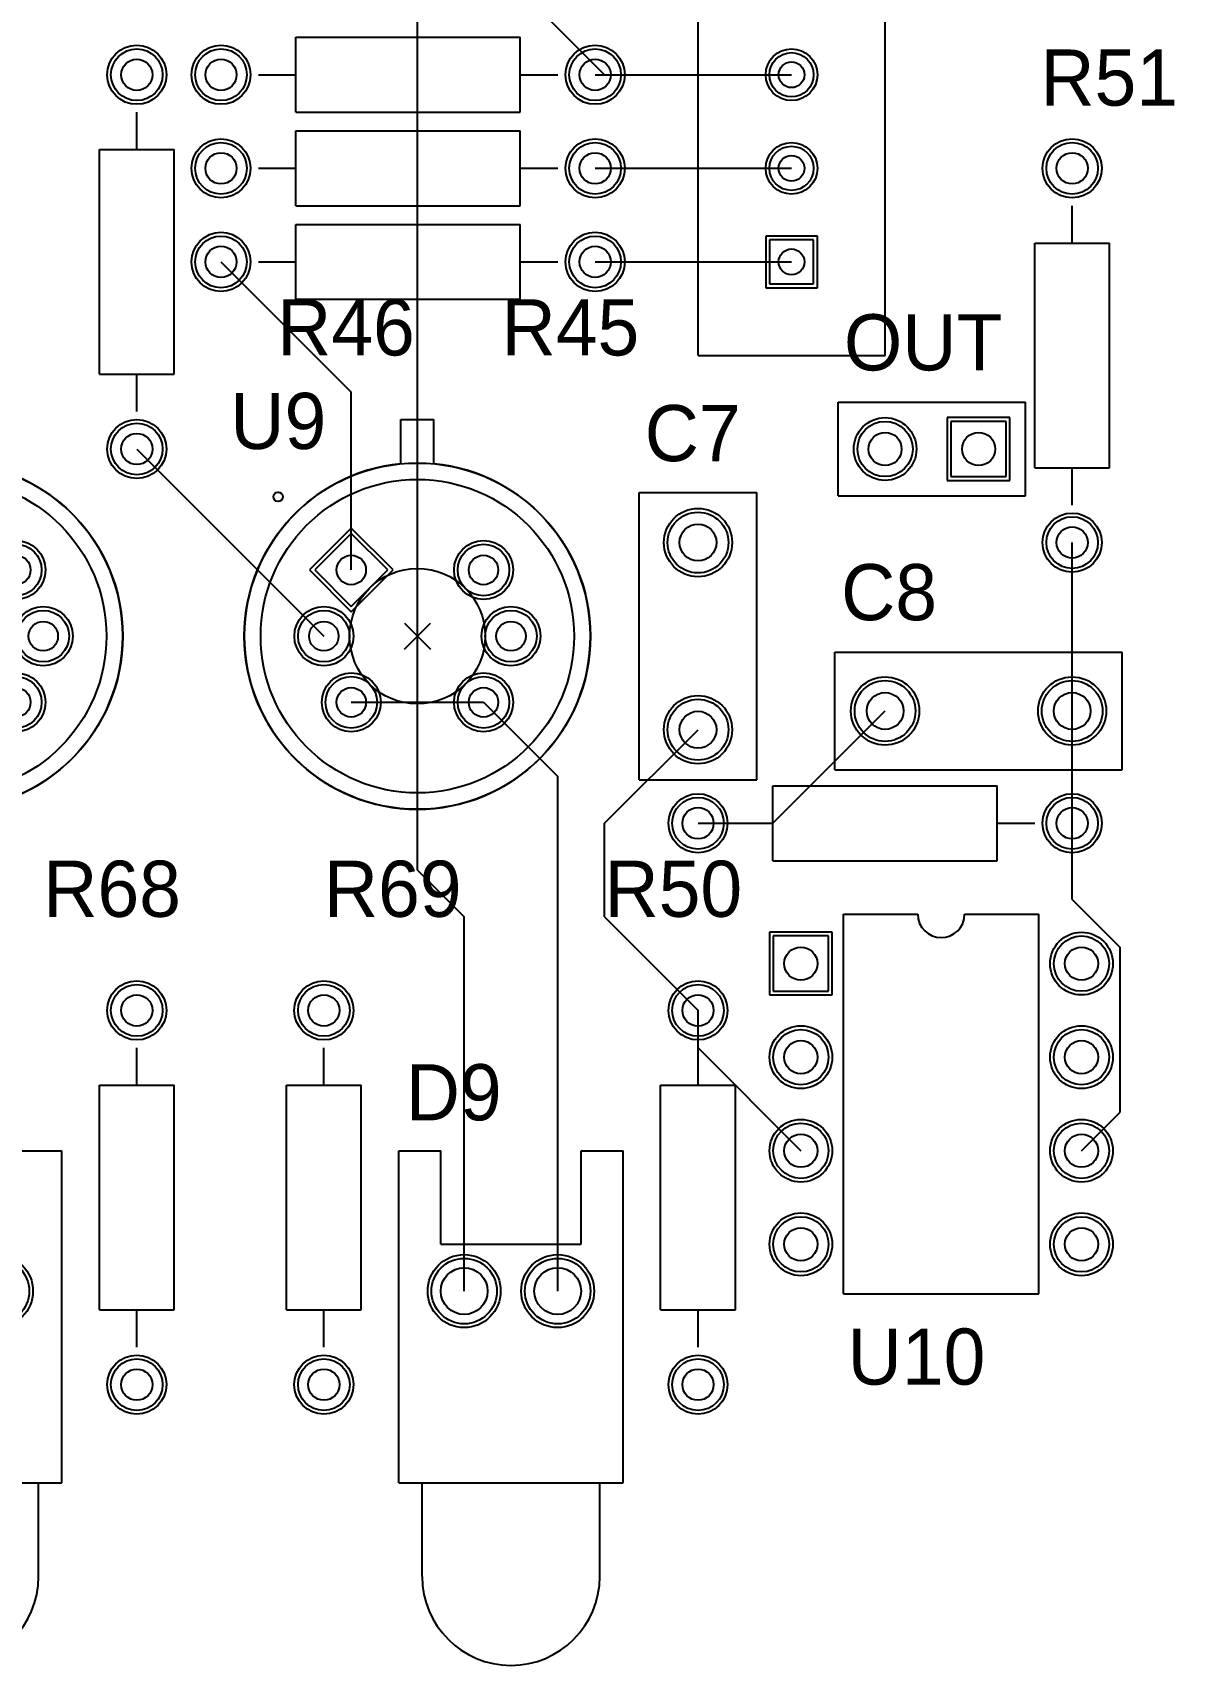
# Model space of a CAD drawing. Extents: x 0.2 to 21.7, y 0.2 to 7.8.
# Drawn here: x 7.589 to 8.809, y 2.1 to 3.845 of the extents above; entities that cross this region are included whole.
import ezdxf

# ---------------------------------------------------------------- set-up
doc = ezdxf.new("R2010")
doc.units = 0
doc.layers.get('0').update_dxf_attribs({"linetype": 'CONTINUOUS'})
for name, color, linetype in [('BOTTOMLAYER', 5, 'CONTINUOUS'), ('BOTTOMSOLDER', 6, 'CONTINUOUS'), ('MECHANICAL13', 56, 'CONTINUOUS'), ('MECHANICAL15', 56, 'CONTINUOUS'), ('MULTILAYER', 9, 'CONTINUOUS'), ('PADHOLE', 156, 'CONTINUOUS'), ('TOPLAYER', 1, 'CONTINUOUS'), ('TOPOVERLAY', 2, 'CONTINUOUS'), ('TOPSOLDER', 216, 'CONTINUOUS')]:
    doc.layers.add(name, color=color, linetype=linetype)

# ---------------------------------------------------------------- blocks, each defined once
blk = doc.blocks.new('VP45_3_2_9')
at = {"layer": 'BOTTOMLAYER'}
for centre in [(-0.1, 0), (0.1, 0)]:
    blk.add_circle(centre, 0.03248, dxfattribs=at)
at = {"layer": 'BOTTOMSOLDER'}
for centre in [(-0.1, 0), (0.1, 0)]:
    blk.add_circle(centre, 0.03648, dxfattribs=at)
at = {"layer": 'MULTILAYER'}
for centre in [(-0.1, 0), (0.1, 0)]:
    blk.add_circle(centre, 0.03248, dxfattribs=at)
at = {"layer": 'PADHOLE'}
for centre in [(-0.1, 0), (0.1, 0)]:
    blk.add_circle(centre, 0.019685, dxfattribs=at)
at = {"layer": 'TOPLAYER'}
for centre in [(-0.1, 0), (0.1, 0)]:
    blk.add_circle(centre, 0.03248, dxfattribs=at)
at = {"layer": 'TOPOVERLAY'}
for p, q in [((-0.153543, -0.062992), (-0.153543, 0.062992)), ((0.153543, 0.062992), (-0.153543, 0.062992)), ((0.153543, -0.062992), (0.153543, 0.062992)), ((0.153543, -0.062992), (-0.153543, -0.062992))]:
    blk.add_line(p, q, dxfattribs=at)
at = {"layer": 'TOPSOLDER'}
for centre in [(-0.1, 0), (0.1, 0)]:
    blk.add_circle(centre, 0.03648, dxfattribs=at)
blk = doc.blocks.new('VP45_3_2_10')
at = {"layer": 'BOTTOMLAYER'}
for centre in [(-0.1, 0), (0.1, 0)]:
    blk.add_circle(centre, 0.03248, dxfattribs=at)
at = {"layer": 'BOTTOMSOLDER'}
for centre in [(-0.1, 0), (0.1, 0)]:
    blk.add_circle(centre, 0.03648, dxfattribs=at)
at = {"layer": 'MULTILAYER'}
for centre in [(-0.1, 0), (0.1, 0)]:
    blk.add_circle(centre, 0.03248, dxfattribs=at)
at = {"layer": 'PADHOLE'}
for centre in [(-0.1, 0), (0.1, 0)]:
    blk.add_circle(centre, 0.019685, dxfattribs=at)
at = {"layer": 'TOPLAYER'}
for centre in [(-0.1, 0), (0.1, 0)]:
    blk.add_circle(centre, 0.03248, dxfattribs=at)
at = {"layer": 'TOPOVERLAY'}
for p, q in [((-0.153543, 0.062992), (-0.153543, -0.062992)), ((0.153543, 0.062992), (-0.153543, 0.062992)), ((0.153543, 0.062992), (0.153543, -0.062992)), ((0.153543, -0.062992), (-0.153543, -0.062992))]:
    blk.add_line(p, q, dxfattribs=at)
at = {"layer": 'TOPSOLDER'}
for centre in [(-0.1, 0), (0.1, 0)]:
    blk.add_circle(centre, 0.03648, dxfattribs=at)
blk = doc.blocks.new('LED_0_23')
at = {"layer": 'BOTTOMLAYER'}
for centre in [(-0.05, 0), (0.05, 0)]:
    blk.add_circle(centre, 0.035, dxfattribs=at)
at = {"layer": 'BOTTOMSOLDER'}
for centre in [(-0.05, 0), (0.05, 0)]:
    blk.add_circle(centre, 0.039, dxfattribs=at)
at = {"layer": 'MULTILAYER'}
for centre in [(-0.05, 0), (0.05, 0)]:
    blk.add_circle(centre, 0.035, dxfattribs=at)
at = {"layer": 'PADHOLE'}
for centre in [(-0.05, 0), (0.05, 0)]:
    blk.add_circle(centre, 0.025, dxfattribs=at)
at = {"layer": 'TOPLAYER'}
for centre in [(-0.05, 0), (0.05, 0)]:
    blk.add_circle(centre, 0.035, dxfattribs=at)
at = {"layer": 'TOPOVERLAY'}
for p, q in [((-0.12, 0.15), (-0.075, 0.15)), ((-0.12, -0.205), (-0.12, 0.15)), ((-0.075, 0.05), (-0.075, 0.15)), ((0.075, 0.15), (0.12, 0.15)), ((0.075, 0.05), (0.075, 0.15)), ((0.12, -0.205), (0.12, 0.15)), ((-0.075, 0.05), (0.075, 0.05)), ((-0.12, -0.205), (0.12, -0.205)), ((-0.095, -0.305), (-0.095, -0.205)), ((0.095, -0.305), (0.095, -0.205))]:
    blk.add_line(p, q, dxfattribs=at)
blk.add_arc((0, -0.305), 0.095, 180, 360, dxfattribs=at)
at = {"layer": 'TOPSOLDER'}
for centre in [(-0.05, 0), (0.05, 0)]:
    blk.add_circle(centre, 0.039, dxfattribs=at)
blk = doc.blocks.new('LED_0_24')
at = {"layer": 'BOTTOMLAYER'}
for centre in [(-0.05, 0), (0.05, 0)]:
    blk.add_circle(centre, 0.035, dxfattribs=at)
at = {"layer": 'BOTTOMSOLDER'}
for centre in [(-0.05, 0), (0.05, 0)]:
    blk.add_circle(centre, 0.039, dxfattribs=at)
at = {"layer": 'MULTILAYER'}
for centre in [(-0.05, 0), (0.05, 0)]:
    blk.add_circle(centre, 0.035, dxfattribs=at)
at = {"layer": 'PADHOLE'}
for centre in [(-0.05, 0), (0.05, 0)]:
    blk.add_circle(centre, 0.025, dxfattribs=at)
at = {"layer": 'TOPLAYER'}
for centre in [(-0.05, 0), (0.05, 0)]:
    blk.add_circle(centre, 0.035, dxfattribs=at)
at = {"layer": 'TOPOVERLAY'}
for p, q in [((-0.12, 0.15), (-0.075, 0.15)), ((-0.12, -0.205), (-0.12, 0.15)), ((-0.075, 0.05), (-0.075, 0.15)), ((0.075, 0.15), (0.12, 0.15)), ((0.075, 0.05), (0.075, 0.15)), ((0.12, -0.205), (0.12, 0.15)), ((-0.075, 0.05), (0.075, 0.05)), ((-0.12, -0.205), (0.12, -0.205)), ((-0.095, -0.305), (-0.095, -0.205)), ((0.095, -0.305), (0.095, -0.205))]:
    blk.add_line(p, q, dxfattribs=at)
blk.add_arc((0, -0.305), 0.095, 180, 360, dxfattribs=at)
at = {"layer": 'TOPSOLDER'}
for centre in [(-0.05, 0), (0.05, 0)]:
    blk.add_circle(centre, 0.039, dxfattribs=at)
blk = doc.blocks.new('HDR1X2_32')
at = {"layer": 'BOTTOMLAYER'}
for p, q in [((-0.029528, 0.029528), (-0.029528, -0.029528)), ((0.029528, 0.029528), (-0.029528, 0.029528)), ((0.029528, -0.029528), (0.029528, 0.029528)), ((-0.029528, -0.029528), (0.029528, -0.029528))]:
    blk.add_line(p, q, dxfattribs=at)
blk.add_circle((0.1, 0), 0.029528, dxfattribs=at)
at = {"layer": 'BOTTOMSOLDER'}
for p, q in [((-0.033528, 0.033528), (-0.033528, -0.033528)), ((0.033528, 0.033528), (-0.033528, 0.033528)), ((0.033528, -0.033528), (0.033528, 0.033528)), ((-0.033528, -0.033528), (0.033528, -0.033528))]:
    blk.add_line(p, q, dxfattribs=at)
blk.add_circle((0.1, 0), 0.033528, dxfattribs=at)
at = {"layer": 'MULTILAYER'}
for p, q in [((-0.029528, 0.029528), (-0.029528, -0.029528)), ((0.029528, 0.029528), (-0.029528, 0.029528)), ((0.029528, -0.029528), (0.029528, 0.029528)), ((-0.029528, -0.029528), (0.029528, -0.029528))]:
    blk.add_line(p, q, dxfattribs=at)
blk.add_circle((0.1, 0), 0.029528, dxfattribs=at)
at = {"layer": 'PADHOLE'}
for centre in [(0, 0), (0.1, 0)]:
    blk.add_circle(centre, 0.017717, dxfattribs=at)
at = {"layer": 'TOPLAYER'}
for p, q in [((-0.029528, 0.029528), (-0.029528, -0.029528)), ((0.029528, 0.029528), (-0.029528, 0.029528)), ((0.029528, -0.029528), (0.029528, 0.029528)), ((-0.029528, -0.029528), (0.029528, -0.029528))]:
    blk.add_line(p, q, dxfattribs=at)
blk.add_circle((0.1, 0), 0.029528, dxfattribs=at)
at = {"layer": 'TOPOVERLAY'}
for p, q in [((0.15, 0.05), (-0.05, 0.05)), ((-0.05, 0.05), (-0.05, -0.05)), ((0.15, 0.05), (0.15, -0.05)), ((0.15, -0.05), (-0.05, -0.05))]:
    blk.add_line(p, q, dxfattribs=at)
at = {"layer": 'TOPSOLDER'}
for p, q in [((-0.033528, 0.033528), (-0.033528, -0.033528)), ((0.033528, 0.033528), (-0.033528, 0.033528)), ((0.033528, -0.033528), (0.033528, 0.033528)), ((-0.033528, -0.033528), (0.033528, -0.033528))]:
    blk.add_line(p, q, dxfattribs=at)
blk.add_circle((0.1, 0), 0.033528, dxfattribs=at)
blk = doc.blocks.new('AXIAL_0_4_108')
at = {"layer": 'BOTTOMLAYER'}
for centre in [(-0.2, 0), (0.2, 0)]:
    blk.add_circle(centre, 0.0276, dxfattribs=at)
at = {"layer": 'BOTTOMSOLDER'}
for centre in [(-0.2, 0), (0.2, 0)]:
    blk.add_circle(centre, 0.0316, dxfattribs=at)
at = {"layer": 'MULTILAYER'}
for centre in [(-0.2, 0), (0.2, 0)]:
    blk.add_circle(centre, 0.0276, dxfattribs=at)
at = {"layer": 'PADHOLE'}
for centre in [(-0.2, 0), (0.2, 0)]:
    blk.add_circle(centre, 0.0167, dxfattribs=at)
at = {"layer": 'TOPLAYER'}
for centre in [(-0.2, 0), (0.2, 0)]:
    blk.add_circle(centre, 0.0276, dxfattribs=at)
at = {"layer": 'TOPOVERLAY'}
for p, q in [((-0.12, 0.04), (0.12, 0.04)), ((-0.12, 0.04), (-0.12, -0.04)), ((0.12, 0.04), (0.12, -0.04)), ((-0.16, 0), (-0.12, 0)), ((0.12, 0), (0.16, 0)), ((-0.12, -0.04), (0.12, -0.04))]:
    blk.add_line(p, q, dxfattribs=at)
at = {"layer": 'TOPSOLDER'}
for centre in [(-0.2, 0), (0.2, 0)]:
    blk.add_circle(centre, 0.0316, dxfattribs=at)
blk = doc.blocks.new('AXIAL_0_4_109')
at = {"layer": 'BOTTOMLAYER'}
for centre in [(-0.2, 0), (0.2, 0)]:
    blk.add_circle(centre, 0.0276, dxfattribs=at)
at = {"layer": 'BOTTOMSOLDER'}
for centre in [(-0.2, 0), (0.2, 0)]:
    blk.add_circle(centre, 0.0316, dxfattribs=at)
at = {"layer": 'MULTILAYER'}
for centre in [(-0.2, 0), (0.2, 0)]:
    blk.add_circle(centre, 0.0276, dxfattribs=at)
at = {"layer": 'PADHOLE'}
for centre in [(-0.2, 0), (0.2, 0)]:
    blk.add_circle(centre, 0.0167, dxfattribs=at)
at = {"layer": 'TOPLAYER'}
for centre in [(-0.2, 0), (0.2, 0)]:
    blk.add_circle(centre, 0.0276, dxfattribs=at)
at = {"layer": 'TOPOVERLAY'}
for p, q in [((0.12, 0.04), (-0.12, 0.04)), ((-0.12, 0.04), (-0.12, -0.04)), ((0.12, 0.04), (0.12, -0.04)), ((-0.12, 0), (-0.16, 0)), ((0.16, 0), (0.12, 0)), ((0.12, -0.04), (-0.12, -0.04))]:
    blk.add_line(p, q, dxfattribs=at)
at = {"layer": 'TOPSOLDER'}
for centre in [(-0.2, 0), (0.2, 0)]:
    blk.add_circle(centre, 0.0316, dxfattribs=at)
blk = doc.blocks.new('AXIAL_0_4_110')
at = {"layer": 'BOTTOMLAYER'}
for centre in [(-0.2, 0), (0.2, 0)]:
    blk.add_circle(centre, 0.0276, dxfattribs=at)
at = {"layer": 'BOTTOMSOLDER'}
for centre in [(-0.2, 0), (0.2, 0)]:
    blk.add_circle(centre, 0.0316, dxfattribs=at)
at = {"layer": 'MULTILAYER'}
for centre in [(-0.2, 0), (0.2, 0)]:
    blk.add_circle(centre, 0.0276, dxfattribs=at)
at = {"layer": 'PADHOLE'}
for centre in [(-0.2, 0), (0.2, 0)]:
    blk.add_circle(centre, 0.0167, dxfattribs=at)
at = {"layer": 'TOPLAYER'}
for centre in [(-0.2, 0), (0.2, 0)]:
    blk.add_circle(centre, 0.0276, dxfattribs=at)
at = {"layer": 'TOPOVERLAY'}
for p, q in [((-0.12, 0.04), (0.12, 0.04)), ((-0.12, -0.04), (-0.12, 0.04)), ((0.12, -0.04), (0.12, 0.04)), ((-0.16, 0), (-0.12, 0)), ((0.12, 0), (0.16, 0)), ((-0.12, -0.04), (0.12, -0.04))]:
    blk.add_line(p, q, dxfattribs=at)
at = {"layer": 'TOPSOLDER'}
for centre in [(-0.2, 0), (0.2, 0)]:
    blk.add_circle(centre, 0.0316, dxfattribs=at)
blk = doc.blocks.new('VR5_111')
at = {"layer": 'BOTTOMLAYER'}
for p, q in [((-0.123622, 0.023622), (-0.123622, -0.023622)), ((-0.076378, 0.023622), (-0.123622, 0.023622)), ((-0.076378, -0.023622), (-0.076378, 0.023622)), ((-0.123622, -0.023622), (-0.076378, -0.023622))]:
    blk.add_line(p, q, dxfattribs=at)
for centre in [(0, 0), (0.1, 0)]:
    blk.add_circle(centre, 0.023622, dxfattribs=at)
at = {"layer": 'BOTTOMSOLDER'}
for p, q in [((-0.127622, 0.027622), (-0.127622, -0.027622)), ((-0.072378, 0.027622), (-0.127622, 0.027622)), ((-0.072378, -0.027622), (-0.072378, 0.027622)), ((-0.127622, -0.027622), (-0.072378, -0.027622))]:
    blk.add_line(p, q, dxfattribs=at)
for centre in [(0, 0), (0.1, 0)]:
    blk.add_circle(centre, 0.027622, dxfattribs=at)
at = {"layer": 'MULTILAYER'}
for p, q in [((-0.123622, 0.023622), (-0.123622, -0.023622)), ((-0.076378, 0.023622), (-0.123622, 0.023622)), ((-0.076378, -0.023622), (-0.076378, 0.023622)), ((-0.123622, -0.023622), (-0.076378, -0.023622))]:
    blk.add_line(p, q, dxfattribs=at)
for centre in [(0, 0), (0.1, 0)]:
    blk.add_circle(centre, 0.023622, dxfattribs=at)
at = {"layer": 'PADHOLE'}
for centre in [(-0.1, 0), (0, 0), (0.1, 0)]:
    blk.add_circle(centre, 0.01378, dxfattribs=at)
at = {"layer": 'TOPLAYER'}
for p, q in [((-0.123622, 0.023622), (-0.123622, -0.023622)), ((-0.076378, 0.023622), (-0.123622, 0.023622)), ((-0.076378, -0.023622), (-0.076378, 0.023622)), ((-0.123622, -0.023622), (-0.076378, -0.023622))]:
    blk.add_line(p, q, dxfattribs=at)
for centre in [(0, 0), (0.1, 0)]:
    blk.add_circle(centre, 0.023622, dxfattribs=at)
at = {"layer": 'TOPOVERLAY'}
for p, q in [((-0.2, 0.1), (0.2, 0.1)), ((-0.2, 0.1), (-0.2, -0.1)), ((0.2, 0.1), (0.2, 0)), ((0.2, 0), (0.25, 0)), ((0.25, 0), (0.25, -0.1)), ((-0.2, -0.1), (0.25, -0.1))]:
    blk.add_line(p, q, dxfattribs=at)
at = {"layer": 'TOPSOLDER'}
for p, q in [((-0.127622, 0.027622), (-0.127622, -0.027622)), ((-0.072378, 0.027622), (-0.127622, 0.027622)), ((-0.072378, -0.027622), (-0.072378, 0.027622)), ((-0.127622, -0.027622), (-0.072378, -0.027622))]:
    blk.add_line(p, q, dxfattribs=at)
for centre in [(0, 0), (0.1, 0)]:
    blk.add_circle(centre, 0.027622, dxfattribs=at)
blk = doc.blocks.new('AXIAL_0_4_112')
at = {"layer": 'BOTTOMLAYER'}
for centre in [(-0.2, 0), (0.2, 0)]:
    blk.add_circle(centre, 0.0276, dxfattribs=at)
at = {"layer": 'BOTTOMSOLDER'}
for centre in [(-0.2, 0), (0.2, 0)]:
    blk.add_circle(centre, 0.0316, dxfattribs=at)
at = {"layer": 'MULTILAYER'}
for centre in [(-0.2, 0), (0.2, 0)]:
    blk.add_circle(centre, 0.0276, dxfattribs=at)
at = {"layer": 'PADHOLE'}
for centre in [(-0.2, 0), (0.2, 0)]:
    blk.add_circle(centre, 0.0167, dxfattribs=at)
at = {"layer": 'TOPLAYER'}
for centre in [(-0.2, 0), (0.2, 0)]:
    blk.add_circle(centre, 0.0276, dxfattribs=at)
at = {"layer": 'TOPOVERLAY'}
for p, q in [((0.12, 0.04), (-0.12, 0.04)), ((-0.12, 0.04), (-0.12, -0.04)), ((0.12, 0.04), (0.12, -0.04)), ((-0.12, 0), (-0.16, 0)), ((0.16, 0), (0.12, 0)), ((0.12, -0.04), (-0.12, -0.04))]:
    blk.add_line(p, q, dxfattribs=at)
at = {"layer": 'TOPSOLDER'}
for centre in [(-0.2, 0), (0.2, 0)]:
    blk.add_circle(centre, 0.0316, dxfattribs=at)
blk = doc.blocks.new('AXIAL_0_4_113')
at = {"layer": 'BOTTOMLAYER'}
for centre in [(-0.2, 0), (0.2, 0)]:
    blk.add_circle(centre, 0.0276, dxfattribs=at)
at = {"layer": 'BOTTOMSOLDER'}
for centre in [(-0.2, 0), (0.2, 0)]:
    blk.add_circle(centre, 0.0316, dxfattribs=at)
at = {"layer": 'MULTILAYER'}
for centre in [(-0.2, 0), (0.2, 0)]:
    blk.add_circle(centre, 0.0276, dxfattribs=at)
at = {"layer": 'PADHOLE'}
for centre in [(-0.2, 0), (0.2, 0)]:
    blk.add_circle(centre, 0.0167, dxfattribs=at)
at = {"layer": 'TOPLAYER'}
for centre in [(-0.2, 0), (0.2, 0)]:
    blk.add_circle(centre, 0.0276, dxfattribs=at)
at = {"layer": 'TOPOVERLAY'}
for p, q in [((0.12, 0.04), (-0.12, 0.04)), ((-0.12, 0.04), (-0.12, -0.04)), ((0.12, 0.04), (0.12, -0.04)), ((-0.12, 0), (-0.16, 0)), ((0.16, 0), (0.12, 0)), ((0.12, -0.04), (-0.12, -0.04))]:
    blk.add_line(p, q, dxfattribs=at)
at = {"layer": 'TOPSOLDER'}
for centre in [(-0.2, 0), (0.2, 0)]:
    blk.add_circle(centre, 0.0316, dxfattribs=at)
blk = doc.blocks.new('AXIAL_0_4_114')
at = {"layer": 'BOTTOMLAYER'}
for centre in [(-0.2, 0), (0.2, 0)]:
    blk.add_circle(centre, 0.0276, dxfattribs=at)
at = {"layer": 'BOTTOMSOLDER'}
for centre in [(-0.2, 0), (0.2, 0)]:
    blk.add_circle(centre, 0.0316, dxfattribs=at)
at = {"layer": 'MULTILAYER'}
for centre in [(-0.2, 0), (0.2, 0)]:
    blk.add_circle(centre, 0.0276, dxfattribs=at)
at = {"layer": 'PADHOLE'}
for centre in [(-0.2, 0), (0.2, 0)]:
    blk.add_circle(centre, 0.0167, dxfattribs=at)
at = {"layer": 'TOPLAYER'}
for centre in [(-0.2, 0), (0.2, 0)]:
    blk.add_circle(centre, 0.0276, dxfattribs=at)
at = {"layer": 'TOPOVERLAY'}
for p, q in [((-0.12, 0.04), (0.12, 0.04)), ((-0.12, 0.04), (-0.12, -0.04)), ((0.12, 0.04), (0.12, -0.04)), ((-0.16, 0), (-0.12, 0)), ((0.12, 0), (0.16, 0)), ((-0.12, -0.04), (0.12, -0.04))]:
    blk.add_line(p, q, dxfattribs=at)
at = {"layer": 'TOPSOLDER'}
for centre in [(-0.2, 0), (0.2, 0)]:
    blk.add_circle(centre, 0.0316, dxfattribs=at)
blk = doc.blocks.new('AXIAL_0_4_115')
at = {"layer": 'BOTTOMLAYER'}
for centre in [(-0.2, 0), (0.2, 0)]:
    blk.add_circle(centre, 0.0276, dxfattribs=at)
at = {"layer": 'BOTTOMSOLDER'}
for centre in [(-0.2, 0), (0.2, 0)]:
    blk.add_circle(centre, 0.0316, dxfattribs=at)
at = {"layer": 'MULTILAYER'}
for centre in [(-0.2, 0), (0.2, 0)]:
    blk.add_circle(centre, 0.0276, dxfattribs=at)
at = {"layer": 'PADHOLE'}
for centre in [(-0.2, 0), (0.2, 0)]:
    blk.add_circle(centre, 0.0167, dxfattribs=at)
at = {"layer": 'TOPLAYER'}
for centre in [(-0.2, 0), (0.2, 0)]:
    blk.add_circle(centre, 0.0276, dxfattribs=at)
at = {"layer": 'TOPOVERLAY'}
for p, q in [((0.12, 0.04), (-0.12, 0.04)), ((-0.12, -0.04), (-0.12, 0.04)), ((0.12, -0.04), (0.12, 0.04)), ((-0.12, 0), (-0.16, 0)), ((0.16, 0), (0.12, 0)), ((0.12, -0.04), (-0.12, -0.04))]:
    blk.add_line(p, q, dxfattribs=at)
at = {"layer": 'TOPSOLDER'}
for centre in [(-0.2, 0), (0.2, 0)]:
    blk.add_circle(centre, 0.0316, dxfattribs=at)
blk = doc.blocks.new('AXIAL_0_4_132')
at = {"layer": 'BOTTOMLAYER'}
for centre in [(-0.2, 0), (0.2, 0)]:
    blk.add_circle(centre, 0.0276, dxfattribs=at)
at = {"layer": 'BOTTOMSOLDER'}
for centre in [(-0.2, 0), (0.2, 0)]:
    blk.add_circle(centre, 0.0316, dxfattribs=at)
at = {"layer": 'MULTILAYER'}
for centre in [(-0.2, 0), (0.2, 0)]:
    blk.add_circle(centre, 0.0276, dxfattribs=at)
at = {"layer": 'PADHOLE'}
for centre in [(-0.2, 0), (0.2, 0)]:
    blk.add_circle(centre, 0.0167, dxfattribs=at)
at = {"layer": 'TOPLAYER'}
for centre in [(-0.2, 0), (0.2, 0)]:
    blk.add_circle(centre, 0.0276, dxfattribs=at)
at = {"layer": 'TOPOVERLAY'}
for p, q in [((-0.12, 0.04), (0.12, 0.04)), ((-0.12, 0.04), (-0.12, -0.04)), ((0.12, 0.04), (0.12, -0.04)), ((-0.16, 0), (-0.12, 0)), ((0.12, 0), (0.16, 0)), ((-0.12, -0.04), (0.12, -0.04))]:
    blk.add_line(p, q, dxfattribs=at)
at = {"layer": 'TOPSOLDER'}
for centre in [(-0.2, 0), (0.2, 0)]:
    blk.add_circle(centre, 0.0316, dxfattribs=at)
blk = doc.blocks.new('AXIAL_0_4_133')
at = {"layer": 'BOTTOMLAYER'}
for centre in [(-0.2, 0), (0.2, 0)]:
    blk.add_circle(centre, 0.0276, dxfattribs=at)
at = {"layer": 'BOTTOMSOLDER'}
for centre in [(-0.2, 0), (0.2, 0)]:
    blk.add_circle(centre, 0.0316, dxfattribs=at)
at = {"layer": 'MULTILAYER'}
for centre in [(-0.2, 0), (0.2, 0)]:
    blk.add_circle(centre, 0.0276, dxfattribs=at)
at = {"layer": 'PADHOLE'}
for centre in [(-0.2, 0), (0.2, 0)]:
    blk.add_circle(centre, 0.0167, dxfattribs=at)
at = {"layer": 'TOPLAYER'}
for centre in [(-0.2, 0), (0.2, 0)]:
    blk.add_circle(centre, 0.0276, dxfattribs=at)
at = {"layer": 'TOPOVERLAY'}
for p, q in [((-0.12, 0.04), (0.12, 0.04)), ((-0.12, 0.04), (-0.12, -0.04)), ((0.12, 0.04), (0.12, -0.04)), ((-0.16, 0), (-0.12, 0)), ((0.12, 0), (0.16, 0)), ((-0.12, -0.04), (0.12, -0.04))]:
    blk.add_line(p, q, dxfattribs=at)
at = {"layer": 'TOPSOLDER'}
for centre in [(-0.2, 0), (0.2, 0)]:
    blk.add_circle(centre, 0.0316, dxfattribs=at)
blk = doc.blocks.new('H06C_172')
at = {"layer": 'BOTTOMLAYER'}
for p, q in [((-0.127559, 0.027559), (-0.127559, -0.027559)), ((-0.072441, 0.027559), (-0.127559, 0.027559)), ((-0.072441, -0.027559), (-0.072441, 0.027559)), ((-0.127559, -0.027559), (-0.072441, -0.027559))]:
    blk.add_line(p, q, dxfattribs=at)
for centre in [(0, 0.1), (0.070711, 0.070711), (0.1, 0), (-0.070711, -0.070711), (0, -0.1)]:
    blk.add_circle(centre, 0.027559, dxfattribs=at)
at = {"layer": 'BOTTOMSOLDER'}
for p, q in [((-0.131559, 0.031559), (-0.131559, -0.031559)), ((-0.068441, 0.031559), (-0.131559, 0.031559)), ((-0.068441, -0.031559), (-0.068441, 0.031559)), ((-0.131559, -0.031559), (-0.068441, -0.031559))]:
    blk.add_line(p, q, dxfattribs=at)
for centre in [(0, 0.1), (0.070711, 0.070711), (0.1, 0), (-0.070711, -0.070711), (0, -0.1)]:
    blk.add_circle(centre, 0.031559, dxfattribs=at)
at = {"layer": 'MECHANICAL13'}
for radius in [0.185039, 0.16752, 0.072441]:
    blk.add_circle((0, 0), radius, dxfattribs=at)
at = {"layer": 'MECHANICAL15'}
for p, q in [((0, -0.019685), (0, 0.019685)), ((-0.019685, 0), (0.019685, 0))]:
    blk.add_line(p, q, dxfattribs=at)
at = {"layer": 'MULTILAYER'}
for p, q in [((-0.127559, 0.027559), (-0.127559, -0.027559)), ((-0.072441, 0.027559), (-0.127559, 0.027559)), ((-0.072441, -0.027559), (-0.072441, 0.027559)), ((-0.127559, -0.027559), (-0.072441, -0.027559))]:
    blk.add_line(p, q, dxfattribs=at)
for centre in [(0, 0.1), (0.070711, 0.070711), (0.1, 0), (-0.070711, -0.070711), (0, -0.1)]:
    blk.add_circle(centre, 0.027559, dxfattribs=at)
at = {"layer": 'PADHOLE'}
for centre in [(0, 0.1), (0.070711, 0.070711), (-0.1, 0), (0.1, 0), (-0.070711, -0.070711), (0, -0.1)]:
    blk.add_circle(centre, 0.015748, dxfattribs=at)
at = {"layer": 'TOPLAYER'}
for p, q in [((-0.127559, 0.027559), (-0.127559, -0.027559)), ((-0.072441, 0.027559), (-0.127559, 0.027559)), ((-0.072441, -0.027559), (-0.072441, 0.027559)), ((-0.127559, -0.027559), (-0.072441, -0.027559))]:
    blk.add_line(p, q, dxfattribs=at)
for centre in [(0, 0.1), (0.070711, 0.070711), (0.1, 0), (-0.070711, -0.070711), (0, -0.1)]:
    blk.add_circle(centre, 0.027559, dxfattribs=at)
at = {"layer": 'TOPOVERLAY'}
for p, q in [((-0.176176, 0.151121), (-0.151121, 0.176176)), ((-0.117714, 0.142769), (-0.151121, 0.176176)), ((-0.142769, 0.117714), (-0.176176, 0.151121))]:
    blk.add_line(p, q, dxfattribs=at)
blk.add_circle((-0.21063, 0), 0.004921, dxfattribs=at)
blk.add_arc((0, 0), 0.185039, -219.506, -230.494, dxfattribs=at)
at = {"layer": 'TOPSOLDER'}
for p, q in [((-0.131559, 0.031559), (-0.131559, -0.031559)), ((-0.068441, 0.031559), (-0.131559, 0.031559)), ((-0.068441, -0.031559), (-0.068441, 0.031559)), ((-0.131559, -0.031559), (-0.068441, -0.031559))]:
    blk.add_line(p, q, dxfattribs=at)
for centre in [(0, 0.1), (0.070711, 0.070711), (0.1, 0), (-0.070711, -0.070711), (0, -0.1)]:
    blk.add_circle(centre, 0.031559, dxfattribs=at)
blk = doc.blocks.new('H06C_173')
at = {"layer": 'BOTTOMLAYER'}
for p, q in [((-0.127559, 0.027559), (-0.127559, -0.027559)), ((-0.072441, 0.027559), (-0.127559, 0.027559)), ((-0.072441, -0.027559), (-0.072441, 0.027559)), ((-0.127559, -0.027559), (-0.072441, -0.027559))]:
    blk.add_line(p, q, dxfattribs=at)
for centre in [(0, 0.1), (0.070711, 0.070711), (0.1, 0), (-0.070711, -0.070711), (0, -0.1)]:
    blk.add_circle(centre, 0.027559, dxfattribs=at)
at = {"layer": 'BOTTOMSOLDER'}
for p, q in [((-0.131559, 0.031559), (-0.131559, -0.031559)), ((-0.068441, 0.031559), (-0.131559, 0.031559)), ((-0.068441, -0.031559), (-0.068441, 0.031559)), ((-0.131559, -0.031559), (-0.068441, -0.031559))]:
    blk.add_line(p, q, dxfattribs=at)
for centre in [(0, 0.1), (0.070711, 0.070711), (0.1, 0), (-0.070711, -0.070711), (0, -0.1)]:
    blk.add_circle(centre, 0.031559, dxfattribs=at)
at = {"layer": 'MECHANICAL13'}
for radius in [0.185039, 0.16752, 0.072441]:
    blk.add_circle((0, 0), radius, dxfattribs=at)
at = {"layer": 'MECHANICAL15'}
for p, q in [((0, -0.019685), (0, 0.019685)), ((-0.019685, 0), (0.019685, 0))]:
    blk.add_line(p, q, dxfattribs=at)
at = {"layer": 'MULTILAYER'}
for p, q in [((-0.127559, 0.027559), (-0.127559, -0.027559)), ((-0.072441, 0.027559), (-0.127559, 0.027559)), ((-0.072441, -0.027559), (-0.072441, 0.027559)), ((-0.127559, -0.027559), (-0.072441, -0.027559))]:
    blk.add_line(p, q, dxfattribs=at)
for centre in [(0, 0.1), (0.070711, 0.070711), (0.1, 0), (-0.070711, -0.070711), (0, -0.1)]:
    blk.add_circle(centre, 0.027559, dxfattribs=at)
at = {"layer": 'PADHOLE'}
for centre in [(0, 0.1), (0.070711, 0.070711), (-0.1, 0), (0.1, 0), (-0.070711, -0.070711), (0, -0.1)]:
    blk.add_circle(centre, 0.015748, dxfattribs=at)
at = {"layer": 'TOPLAYER'}
for p, q in [((-0.127559, 0.027559), (-0.127559, -0.027559)), ((-0.072441, 0.027559), (-0.127559, 0.027559)), ((-0.072441, -0.027559), (-0.072441, 0.027559)), ((-0.127559, -0.027559), (-0.072441, -0.027559))]:
    blk.add_line(p, q, dxfattribs=at)
for centre in [(0, 0.1), (0.070711, 0.070711), (0.1, 0), (-0.070711, -0.070711), (0, -0.1)]:
    blk.add_circle(centre, 0.027559, dxfattribs=at)
at = {"layer": 'TOPOVERLAY'}
for p, q in [((-0.176176, 0.151121), (-0.151121, 0.176176)), ((-0.117714, 0.142769), (-0.151121, 0.176176)), ((-0.142769, 0.117714), (-0.176176, 0.151121))]:
    blk.add_line(p, q, dxfattribs=at)
blk.add_circle((-0.21063, 0), 0.004921, dxfattribs=at)
blk.add_arc((0, 0), 0.185039, -219.506, -230.494, dxfattribs=at)
at = {"layer": 'TOPSOLDER'}
for p, q in [((-0.131559, 0.031559), (-0.131559, -0.031559)), ((-0.068441, 0.031559), (-0.131559, 0.031559)), ((-0.068441, -0.031559), (-0.068441, 0.031559)), ((-0.131559, -0.031559), (-0.068441, -0.031559))]:
    blk.add_line(p, q, dxfattribs=at)
for centre in [(0, 0.1), (0.070711, 0.070711), (0.1, 0), (-0.070711, -0.070711), (0, -0.1)]:
    blk.add_circle(centre, 0.031559, dxfattribs=at)
blk = doc.blocks.new('JG008_174')
at = {"layer": 'BOTTOMLAYER'}
for p, q in [((-0.120472, -0.120472), (-0.179528, -0.120472)), ((-0.179528, -0.120472), (-0.179528, -0.179528)), ((-0.120472, -0.179528), (-0.120472, -0.120472)), ((-0.179528, -0.179528), (-0.120472, -0.179528))]:
    blk.add_line(p, q, dxfattribs=at)
for centre in [(-0.15, 0.15), (-0.05, 0.15), (0.05, 0.15), (0.15, 0.15), (-0.05, -0.15), (0.05, -0.15), (0.15, -0.15)]:
    blk.add_circle(centre, 0.029528, dxfattribs=at)
at = {"layer": 'BOTTOMSOLDER'}
for p, q in [((-0.116473, -0.116473), (-0.183528, -0.116473)), ((-0.183528, -0.116473), (-0.183528, -0.183528)), ((-0.116473, -0.183528), (-0.116473, -0.116473)), ((-0.183528, -0.183528), (-0.116473, -0.183528))]:
    blk.add_line(p, q, dxfattribs=at)
for centre in [(-0.15, 0.15), (-0.05, 0.15), (0.05, 0.15), (0.15, 0.15), (-0.05, -0.15), (0.05, -0.15), (0.15, -0.15)]:
    blk.add_circle(centre, 0.033528, dxfattribs=at)
at = {"layer": 'MULTILAYER'}
for p, q in [((-0.120472, -0.120472), (-0.179528, -0.120472)), ((-0.179528, -0.120472), (-0.179528, -0.179528)), ((-0.120472, -0.179528), (-0.120472, -0.120472)), ((-0.179528, -0.179528), (-0.120472, -0.179528))]:
    blk.add_line(p, q, dxfattribs=at)
for centre in [(-0.15, 0.15), (-0.05, 0.15), (0.05, 0.15), (0.15, 0.15), (-0.05, -0.15), (0.05, -0.15), (0.15, -0.15)]:
    blk.add_circle(centre, 0.029528, dxfattribs=at)
at = {"layer": 'PADHOLE'}
for centre in [(-0.15, 0.15), (-0.05, 0.15), (0.05, 0.15), (0.15, 0.15), (-0.15, -0.15), (-0.05, -0.15), (0.05, -0.15), (0.15, -0.15)]:
    blk.add_circle(centre, 0.017716, dxfattribs=at)
at = {"layer": 'TOPLAYER'}
for p, q in [((-0.120472, -0.120472), (-0.179528, -0.120472)), ((-0.179528, -0.120472), (-0.179528, -0.179528)), ((-0.120472, -0.179528), (-0.120472, -0.120472)), ((-0.179528, -0.179528), (-0.120472, -0.179528))]:
    blk.add_line(p, q, dxfattribs=at)
for centre in [(-0.15, 0.15), (-0.05, 0.15), (0.05, 0.15), (0.15, 0.15), (-0.05, -0.15), (0.05, -0.15), (0.15, -0.15)]:
    blk.add_circle(centre, 0.029528, dxfattribs=at)
at = {"layer": 'TOPOVERLAY'}
for p, q in [((-0.202756, 0.025), (-0.202756, 0.104331)), ((0.202756, 0.104331), (-0.202756, 0.104331)), ((0.202756, -0.104331), (0.202756, 0.104331)), ((-0.202756, -0.104331), (-0.202756, -0.025)), ((0.202756, -0.104331), (-0.202756, -0.104331))]:
    blk.add_line(p, q, dxfattribs=at)
blk.add_arc((-0.202756, 0), 0.025, -90, 90, dxfattribs=at)
at = {"layer": 'TOPSOLDER'}
for p, q in [((-0.116473, -0.116473), (-0.183528, -0.116473)), ((-0.183528, -0.116473), (-0.183528, -0.183528)), ((-0.116473, -0.183528), (-0.116473, -0.116473)), ((-0.183528, -0.183528), (-0.116473, -0.183528))]:
    blk.add_line(p, q, dxfattribs=at)
for centre in [(-0.15, 0.15), (-0.05, 0.15), (0.05, 0.15), (0.15, 0.15), (-0.05, -0.15), (0.05, -0.15), (0.15, -0.15)]:
    blk.add_circle(centre, 0.033528, dxfattribs=at)

msp = doc.modelspace()

# ---------------------------------------------------------------- linework, layer by layer
at = {"layer": 'BOTTOMLAYER'}
for p, q in [((7.7, 3.4), (7.9, 3.2)), ((7.7, 3.4), (7.7, 3.4)), ((8.7, 3.12), (8.7, 3.3)), ((7.9293, 3.1293), (8.0707, 3.1293)), ((8.0707, 3.1293), (8.15, 3.05)), ((8.7, 3), (8.7, 3.12)), ((8.2, 3), (8.3, 3.1)), ((8.15, 2.5), (8.15, 3.05)), ((8.2, 2.9), (8.2, 3)), ((8.7, 2.9185), (8.7, 3)), ((8.7, 2.9185), (8.7513, 2.8671)), ((8.2, 2.9), (8.3, 2.8)), ((8.7513, 2.6913), (8.7513, 2.8671)), ((8.3, 2.76), (8.3, 2.8)), ((8.3, 2.76), (8.41, 2.65)), ((8.71, 2.65), (8.7513, 2.6913))]:
    msp.add_line(p, q, dxfattribs=at)
at = {"layer": 'TOPLAYER'}
for p, q in [((8, 2.95), (8, 3.95)), ((8.1006, 3.8994), (8.2, 3.8)), ((8.19, 3.8), (8.2, 3.8)), ((8.2, 3.8), (8.4, 3.8)), ((8.19, 3.7), (8.4, 3.7)), ((7.79, 3.6), (7.9293, 3.4607)), ((8.19, 3.6), (8.4, 3.6)), ((7.9293, 3.2707), (7.9293, 3.4607)), ((8.38, 3), (8.5, 3.12)), ((8.3, 3), (8.38, 3)), ((8, 2.95), (8.05, 2.9)), ((8.05, 2.5), (8.05, 2.9))]:
    msp.add_line(p, q, dxfattribs=at)

# ---------------------------------------------------------------- block references
for name, p, rotation in [('VR5_111', (8.4, 3.7), 90), ('AXIAL_0_4_112', (7.99, 3.8), 180), ('AXIAL_0_4_108', (7.7, 3.6), 90), ('AXIAL_0_4_109', (7.99, 3.7), 180), ('AXIAL_0_4_115', (8.7, 3.5), 270), ('H06C_172', (7.5, 3.2), 315), ('H06C_173', (8, 3.2), 315), ('HDR1X2_32', (8.6, 3.4), 180), ('VP45_3_2_9', (8.3, 3.2), 270), ('VP45_3_2_10', (8.6, 3.12), 180), ('AXIAL_0_4_113', (8.5, 3), 180), ('JG008_174', (8.56, 2.7), 270), ('AXIAL_0_4_132', (7.7, 2.6), 90), ('AXIAL_0_4_133', (7.9, 2.6), 90), ('AXIAL_0_4_114', (8.3, 2.6), 90)]:
    msp.add_blockref(name, p, dxfattribs=dict(rotation=rotation))
for name, p in [('AXIAL_0_4_110', (7.99, 3.6)), ('LED_0_23', (7.5, 2.5)), ('LED_0_24', (8.1, 2.5))]:
    msp.add_blockref(name, p)

# ---------------------------------------------------------------- texts
at = {"layer": 'TOPOVERLAY'}
for s, p in [('R51', (8.666, 3.767)), ('R46', (7.85, 3.5)), ('R45', (8.09, 3.5)), ('OUT', (8.456, 3.484)), ('U9', (7.8, 3.4)), ('C7', (8.243, 3.387)), ('C8', (8.453, 3.217)), ('R68', (7.6, 2.9)), ('R69', (7.9, 2.9)), ('R50', (8.2, 2.9)), ('D9', (7.9875, 2.6825)), ('U10', (8.46, 2.4))]:
    msp.add_text(s, height=0.06, dxfattribs=at).set_placement(p)

doc.saveas('drawing.dxf')
